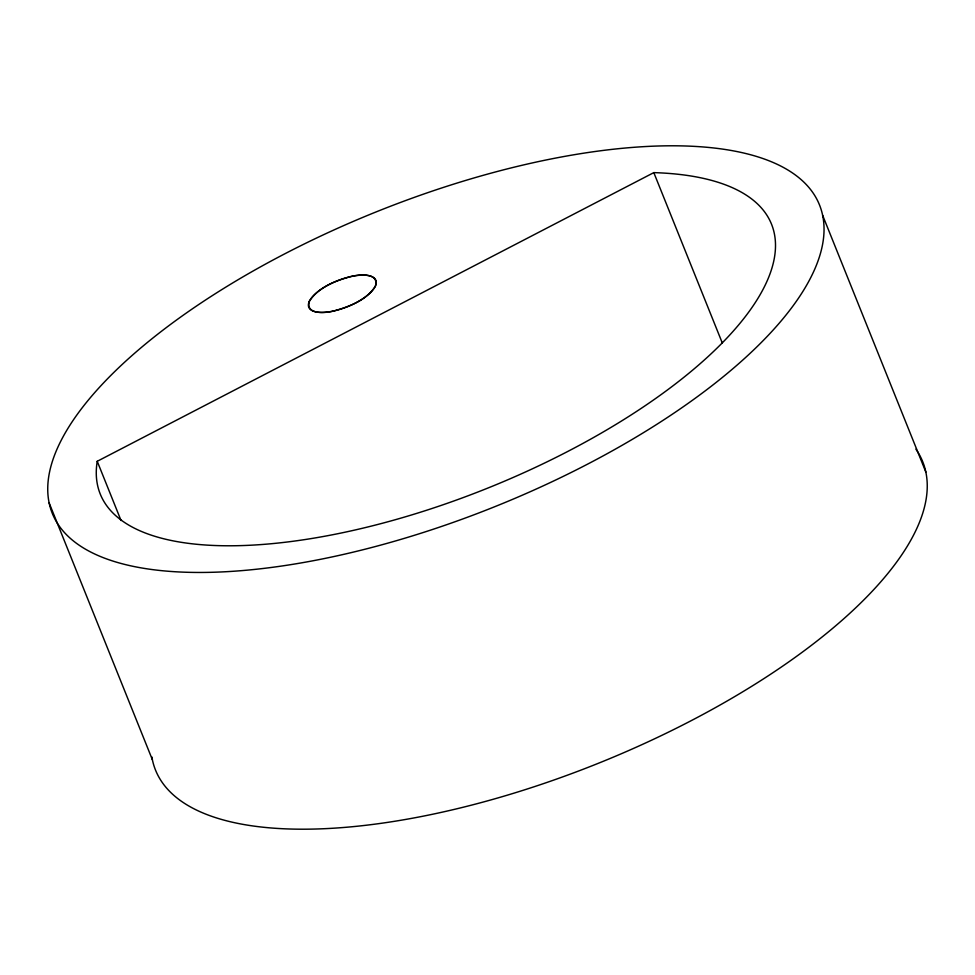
<?xml version="1.0" encoding="UTF-8"?>
<svg xmlns="http://www.w3.org/2000/svg" width="975" height="975" viewBox="0 0 975 975"><rect width="100%" height="100%" fill="white"/><g stroke="black" fill="none" stroke-linecap="round" stroke-linejoin="round"><path stroke-width="1.46" d="M121.034 520.516L97.232 461.297L653.811 172.624L722.39 343.212M822.632 215.304A413.424 158.876 -21.9 0 1 271.135 567.487A413.424 158.876 -21.9 0 1 213.915 294.584A413.424 158.876 -21.9 0 1 822.632 215.304L925.848 472.058M49.152 502.942L152.368 759.696M653.811 172.624A361.749 139.023 -21.9 0 1 567.95 451.352A361.749 139.023 -21.9 0 1 97.232 461.297M915.915 449.183A413.424 158.876 -21.9 0 1 599.04 763.011A413.424 158.876 -21.9 0 1 151.856 756.929M309.294 301.458C305.321 315.291 326.686 313.097 334.657 310.745C349.891 306.491 366.71 300.044 375.448 286.041C379.421 272.208 358.057 274.402 350.074 276.742C334.852 281.007 318.021 287.454 309.294 301.458M327.905 312A36.172 13.906 -21.9 0 0 376.155 281.19A36.172 13.906 -21.9 0 0 322.896 288.125A36.172 13.906 -21.9 0 0 327.905 312"/></g></svg>
